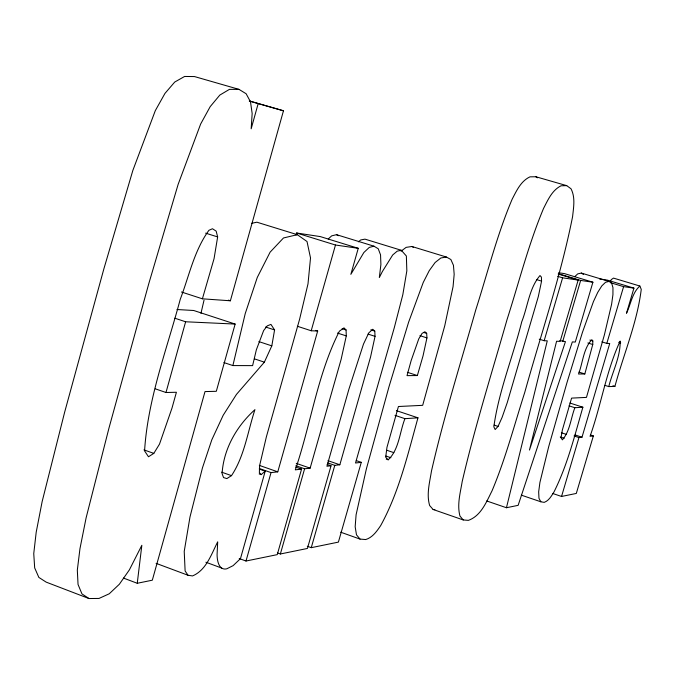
<?xml version="1.0" encoding="UTF-8"?>
<svg xmlns="http://www.w3.org/2000/svg" width="675" height="675" viewBox="0 0 675 675"><rect width="100%" height="100%" fill="white"/><g stroke="black" fill="none" stroke-linecap="round" stroke-linejoin="round"><path stroke-width="1.01" d="M592.751 344.503L592.827 340.959L591.832 339.727C583.318 348.519 582.871 362.863 578.509 374.017L584.828 373.95L592.751 344.503L587.849 342.976M123.466 578.07L137.253 583.276L141.843 545.29L129.398 569.843L119.365 584.229L109.249 593.781L99.006 598.438L88.973 598.539L46.17 582.128L38.846 577.403L34.678 567.903L33.75 553.584L36.197 532.237L42.145 501.584L64.64 412.214L103.857 268.912L132.848 170.438L155.318 110.616L164.953 93.42L174.732 82.046L184.604 76.461L194.501 76.562L238.975 89.362L246.13 93.741L250.493 101.798L252.155 113.493L251.168 128.815L258.179 103.596L249.261 101.014M552.698 493.476L561.541 496.462L576.307 493.442L593.359 435.932L590.043 436.312C601.18 405.118 606.209 371.09 620.131 341.077C620.637 356.493 612.495 371.68 608.774 386.589L604.893 385.358M155.267 388.825L165.991 392.504L176.403 392.259L171.99 408.113L159.486 444.15L153.807 453.381L148.475 456.764L144.577 450.9C147.757 398.849 166.911 349.329 180.25 299.32C189.076 276.193 194.147 250.619 208.904 230.31L212.473 228.741L216.169 231.137L217.645 236.925L214.059 258.652L202.399 298.814L181.44 292.005M259.318 469.1L265.216 471.167L240.46 558.664L233.128 565.633L226.884 568.763A40.196 14.951 -69.7 0 1 217.08 554.673L217.688 541.882C211.343 554.2 206.331 570.122 192.518 575.935L188.021 575.252L185.119 570.957L184.224 551.391L189.979 517.025L202.466 467.817L211.823 439.779L223.197 415.252L236.444 394.428L264.372 362.154L271.814 345.862L274.582 329.94L270.945 324.397L267.292 325.848L263.638 330.564L256.357 349.802L252.61 365.622L232.883 365.572L223.898 362.559M541.578 281.112L538.312 296.587L507.254 402.612L502.082 417.428L498.049 426.406L495.155 429.545L493.838 426.794C498.817 390.859 512.933 356.847 521.741 321.789C527.766 306.652 529.158 288.174 539.992 275.56L541.392 277.096L541.578 281.112L536.667 279.619M277.391 552.909L280.361 553.989L307.429 548.454L331.045 465.784L326.919 466.256L348.958 389.028L363.504 344.039L368.812 332.868L372.794 329.265L374.768 331.104L375.047 336.344L370.558 356.999L339.837 464.78L334.783 465.353L327.822 462.949M426.946 337.905L423.048 355.818L417.361 375.545L407.017 375.637L411.151 360.577L418.778 338.825L422.035 333.45L424.896 331.754L426.668 333.349L426.946 337.905L419.918 335.652M239.22 558.537L246.004 561.026L277.248 554.631L301.565 469.133L295.304 469.851C310.922 424.077 317.343 374.532 339.424 331.163L343.988 327.881L346.073 329.965L346.283 335.905L341.145 359.294L310.137 468.163L304.602 468.788L295.861 465.75M200.956 313.343L204.036 300.164M232.883 365.572L245.236 313.571L257.285 277.425L270.101 252.172L283.5 237.963L297.304 234.689L307.015 241.515L310.517 257.943L308.002 283.854L299.582 319.309L266.363 436.885L259.63 465.556L259.36 472.534L261.141 474.643L265.216 471.167M486.734 500.968L506.452 507.735L547.273 340.841L544.168 340.715L539.258 339.171M396.385 410.636L417.968 417.825C407.776 454.41 399.068 492.142 380.641 525.656C376.793 531.284 372.583 537.452 365.723 539.553L360.028 539.089L340.681 532.195M165.991 392.504L185.633 321.773L235.136 324.067L216.312 391.306L205.014 391.576L152.322 580.196L137.253 583.276M202.399 298.814L230.378 300.788L283.466 110.784L249.767 101.039M296.038 235.027L296.612 233.002L320.271 236.587L358.256 248.307L350.848 274.354L363.859 252.517L369.259 247.43L373.933 246.172L378.236 248.754L380.548 254.863L380.902 264.465L379.325 277.543L382.396 271.485L392.698 254.964L397.212 251.151L401.296 250.273L406.367 256.011L406.839 270.861L402.806 294.756L394.293 327.696L355.514 462.999L361.285 462.341L338.394 542.118L311.268 547.67L307.311 546.244M569.911 403.026L582.879 407.211C574.619 435.814 567.422 465.1 554.04 491.856C551.467 495.872 549.003 500.631 544.244 502.369L540.844 501.787L521.353 495.155M246.004 561.026L271.038 472.61L277.771 471.842L317.68 331.037L315.714 330.396M297.354 326.261L311.2 330.758L335.475 245.017L358.256 248.307M280.361 553.989L304.602 468.788M311.268 547.67L334.783 465.353M544.168 340.715L562.604 277.83L578.163 280.074L560.149 341.39L556.588 341.238L529.453 450.056L565.447 341.618L559.744 340.571M562.714 341.499L580.66 280.437L592.912 282.209L575.294 342.039L572.333 341.913L518.138 505.339L506.452 507.735M561.541 496.462L578.964 437.569L581.993 437.223L609.727 343.507L606.817 343.389L601.838 341.837M606.817 343.389L623.599 286.639L633.935 288.132L626.493 313.267C630.804 304.366 632.171 292.748 639.858 286.031L641.25 289.347C637.175 322.726 623.624 354.113 614.917 386.395L608.774 386.589M417.968 417.825L404.933 418.669C399.617 432.228 399.094 449.491 388.218 459.802L386.218 459.118M582.879 407.211L574.864 407.725C570.788 418.323 569.978 431.165 562.393 439.864L561.009 437.771L562.351 430.017L571.582 398.115L586.465 397.398L604.395 334.868L611.609 304.231L612.934 294.654L612.959 287.643L611.668 283.222L609.036 281.416L581.335 273.063L577.724 273.881L574.627 276.75M610.327 281.239L611.314 279.577L613.491 278.1L639.858 286.031M231.5 475.647C244.561 455.962 247.683 431.705 254.939 409.641C236.714 426.085 223.619 448.782 222.083 473.605L223.552 477.579L226.868 478.583L231.5 475.647L221.628 472.163M328.219 238.992L331.678 235.862L336.504 234.672L373.933 246.172M358.417 241.827L360.728 239.954L364.956 239.136L401.296 250.273M401.068 251.184L406.122 247.371L411.885 246.493L446.411 257.04L450.875 259.521L453.448 265.309L454.174 274.354L453.06 286.639L444.757 325.747L422.677 405.329L398.427 406.51L386.969 447.331L385.687 457.203L388.218 459.802M609.036 281.416L605.551 282.277L601.796 285.913L597.763 292.334L593.46 301.548L582.415 332.446L567 382.548L548.724 446.572L539.924 482.406L538.667 491.83L538.979 498.285L540.844 501.787M251.8 223.29L256.897 222.193L297.304 234.689M446.411 257.04L440.843 257.985L435.113 262.516L429.233 270.675L423.242 282.462L408.611 322.186L389.019 386.657L366.373 468.914L356.096 514.772L355.168 526.745L356.484 534.836L360.028 539.089M566.705 185.633L561.035 185.794C552.049 190.257 547.914 199.96 543.561 208.415C528.466 244.418 518.957 282.403 507.068 319.511C491.678 373.402 474.862 426.963 462.189 481.579C460.333 492.893 456.916 504.622 459.953 516.046L463.227 519.944L468.399 520.366C481.089 515.801 486.397 501.93 492.033 490.835C505.465 458.932 514.223 425.36 524.737 392.445C541.029 333.965 560.748 276.235 572.594 216.616C573.564 207.394 575.513 197.378 570.999 188.755L566.705 185.633L535.891 176.757L529.993 176.842C520.847 181.077 516.552 190.763 512.156 199.209C496.977 234.976 487.628 272.818 475.807 309.749C460.578 363.395 443.855 416.694 431.468 471.099C429.68 482.406 426.322 494.176 429.637 505.524L433.088 509.473L463.227 519.944M238.975 89.362L229.416 89.378L219.805 95.099L210.195 106.642L200.652 124.014L178.141 184.343L148.821 283.542L109.029 427.874L86.113 517.843L79.962 548.665L77.321 570.113L78.038 584.449L81.953 593.907L88.973 598.539M311.2 330.758L317.68 331.037M176.977 309.521L193.717 310.5L235.136 324.067M433.088 509.473L434.886 509.642M558.664 272.742L564.553 273.637L592.912 282.209M599.518 278.935L607.357 280.125L633.935 288.132M258.179 103.596L283.466 110.784M610.588 282.715L623.599 286.639M558.757 273.805L580.66 280.437M558.174 274.025L578.163 280.074M557.66 276.328L562.604 277.83M296.612 233.002L335.475 245.017M618.747 342.335L620.705 342.942M589.883 340.04L592.827 340.959M205.588 233.145L217.645 236.925M578.973 372.094L584.828 373.95M612.925 385.762L614.917 386.395M423.731 332.421L426.668 333.349M370.853 329.847L374.768 331.104M368.018 334.083L375.047 336.344M342.149 328.7L346.073 329.965M569.017 405.835L574.864 407.725M337.475 333.053L346.283 335.905M228.386 300.139L230.378 300.788M407.371 372.288L417.361 375.545M265.596 327.004L274.582 329.94M590.456 434.987L593.359 435.932M575.117 434.97L581.993 437.223M574.02 435.949L578.964 437.569M561.355 432.743L566.215 434.337M560.25 437.003L564.14 438.286M258.879 341.601L271.814 345.862M174.842 318.212L185.633 321.773M494.167 425.132L498.049 426.406M254.407 358.847L264.372 362.154M394.985 415.344L404.933 418.669M386.902 450.292L393.854 452.655M385.931 456.038L390.901 457.734M356.299 460.628L361.285 462.341M327.957 460.679L339.837 464.78M327.156 464.434L331.045 465.784M296.249 463.337L310.137 468.163M295.718 467.1L301.565 469.133M259.327 465.387L277.771 471.842M259.318 468.501L271.038 472.61M259.175 473.951L261.141 474.643M143.918 449.879L153.807 453.381M205.892 562.216L221.712 568.072M156.085 563.338L188.021 575.252M411.885 246.493L413.446 247.345M336.504 234.672L338.31 235.727M581.335 273.063L583.411 274.447M535.891 176.757L537.393 177.812"/></g></svg>
